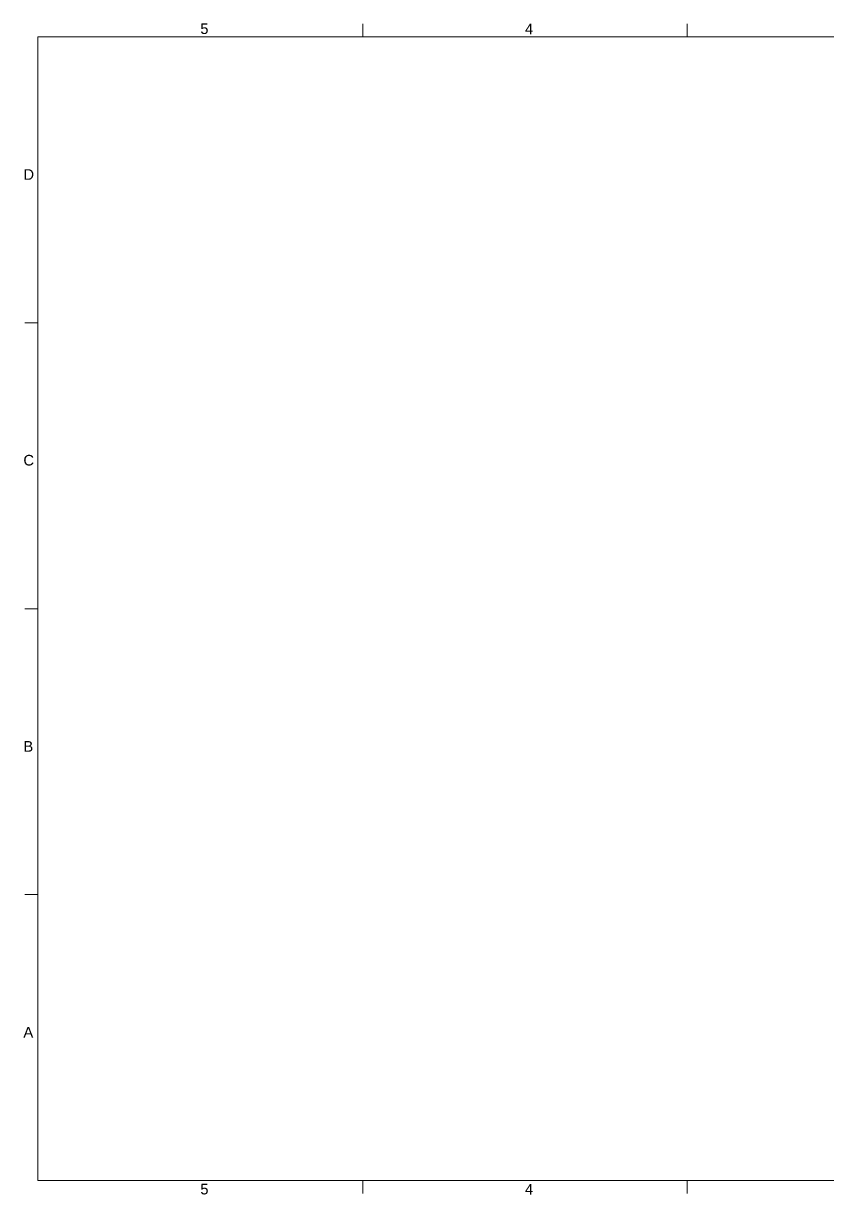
# Model space of a CAD drawing. Header units: millimetres. Extents: x 0.7 to 36.3, y 0.6 to 47.9.
# Drawn here: x 0.71 to 16.18, y 25.36 to 47.88 of the extents above; entities that cross this region are included whole.
import ezdxf

# ---------------------------------------------------------------- set-up
doc = ezdxf.new("R2010")
doc.units = ezdxf.units.MM
doc.header["$LTSCALE"] = 0.007
doc.layers.add('PDF_Geometry', color=7, linetype='Continuous', true_color=0x777777)
doc.layers.add('PDF_Text', color=7, linetype='Continuous')
doc.styles.add('PDF GillSansMTCondensed', font='arial.ttf')

msp = doc.modelspace()

# ---------------------------------------------------------------- linework, layer by layer
at = {"layer": 'PDF_Geometry', "lineweight": 9}
for points in [[(7.234, 47.618), (7.234, 47.868)], [(13.478, 47.618), (13.478, 47.868)], [(0.737, 42.122), (0.987, 42.122)], [(0.737, 36.627), (0.987, 36.627)], [(0.737, 31.131), (0.987, 31.131)], [(7.234, 25.384), (7.234, 25.634)], [(13.478, 25.384), (13.478, 25.634)]]:
    msp.add_lwpolyline(points, dxfattribs=at)
for points in [[(32.217, 25.634), (0.987, 25.634), (32.217, 25.634), (32.217, 47.619), (0.987, 47.619), (32.217, 47.619)], [(0.987, 25.634), (0.987, 47.618)]]:
    msp.add_lwpolyline(points, close=True, dxfattribs=at)

# ---------------------------------------------------------------- texts
at = {"layer": 'PDF_Text', "attachment_point": 4, "style": 'PDF GillSansMTCondensed'}
for s, insert, char_height in [('5', (4.11, 47.776), 0.203), ('4', (10.355, 47.774), 0.204), ('D', (0.707, 44.974), 0.204), ('C', (0.707, 39.48), 0.204), ('B', (0.707, 33.98), 0.204), ('A', (0.707, 28.484), 0.204), ('5', (4.11, 25.467), 0.204), ('4', (10.355, 25.466), 0.204)]:
    msp.add_mtext(s, dxfattribs=dict(at, insert=insert, char_height=char_height))

doc.saveas('drawing.dxf')
